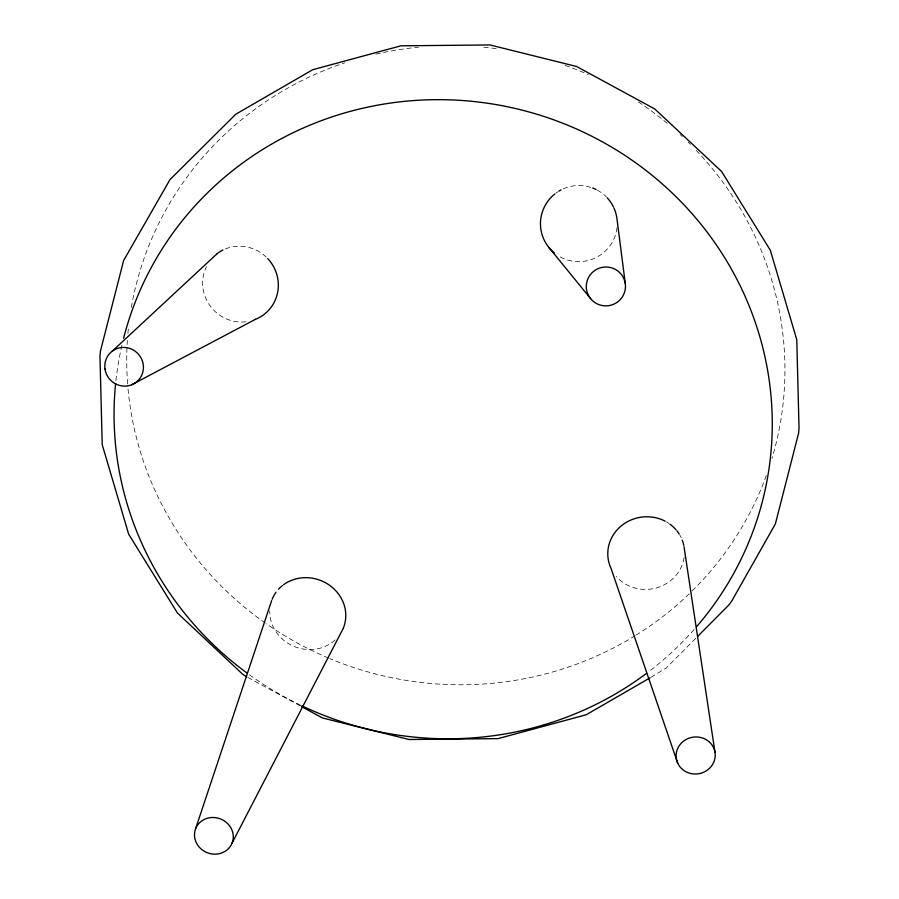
<?xml version="1.0" encoding="UTF-8"?>
<svg xmlns="http://www.w3.org/2000/svg" width="899" height="899" viewBox="0 0 899 899"><rect width="100%" height="100%" fill="white"/><g stroke="black" fill="none" stroke-linecap="round" stroke-linejoin="round"><path stroke-width="0.67" stroke-dasharray="4.5 3.37" d="M695.669 638.38L666.26 667.968L651.224 677.149M247.888 677.453L300.435 705.996M694.073 629.558A329.652 319.01 13.2 0 1 649.887 670.8M300.603 705.209A329.652 319.01 13.2 0 1 249.315 674.699M115.915 380.704A329.652 319.01 13.2 0 1 121.961 345.07M766.341 475.492A329.652 319.01 13.2 0 1 690.196 592.868M689.173 593.857A329.652 319.01 13.2 0 1 636.357 634.941M635.166 635.683A329.652 319.01 13.2 0 1 329.742 658.585M328.472 658.046A329.652 319.01 13.2 0 1 266.464 623.861M265.329 623.074A329.652 319.01 13.2 0 1 127.714 385.222M127.602 383.828A329.652 319.01 13.2 0 1 127.377 340.474M127.905 333.551A329.652 319.01 13.2 0 1 128.591 326.685M131.31 307.48A329.652 319.01 13.2 0 1 344.643 62.885M375.861 54.12A329.652 319.01 13.2 0 1 418.529 47.209M483.887 47.231A329.652 319.01 13.2 0 1 498.945 49.04M565.19 65.38A329.652 319.01 13.2 0 1 588.294 74.572M638.357 101.913A329.652 319.01 13.2 0 1 669.564 125.264M680.161 134.58A329.652 319.01 13.2 0 1 682.229 136.502M688.331 142.357A329.652 319.01 13.2 0 1 690.342 144.334M696.231 150.38A329.652 319.01 13.2 0 1 772.027 458.31M684.105 557.537A38.41 36.263 -9.8 0 1 656.326 587.924A38.41 36.263 -9.8 0 1 616.321 576.461M666.373 521.847A38.41 36.263 -9.8 0 1 668.732 523.319M679.936 535.276A38.41 36.263 -9.8 0 1 681.184 537.681M245.933 321.775A38.41 37.342 46.5 0 1 209.939 305.638A38.41 37.342 46.5 0 1 206.422 266.621M225.503 248.899A38.41 37.342 46.5 0 1 266.834 257.665M335.125 639.931A38.41 35.555 21.6 0 1 293.141 646.033A38.41 35.555 21.6 0 1 269.734 610.949M617.029 227.604A38.41 38.05 -10.8 0 1 558.257 255.777M555.762 193.263A38.41 38.05 -10.8 0 1 557.807 191.824M563.325 188.835A38.41 38.05 -10.8 0 1 591.542 187.621M597.284 190.127A38.41 38.05 -10.8 0 1 606.297 196.859"/><path stroke-width="1.35" d="M195.679 828.496L271.655 600.588M232.066 843.138A19.598 18.149 21.6 0 0 210.669 817.596A19.598 18.149 21.6 0 0 198.904 846.734A19.598 18.149 21.6 0 0 232.066 843.138L343.44 627.974M697.635 636.413L728.999 604.858L731.584 601.307L775.365 523.937L798.57 433.318L799.042 428.576L796.784 339.755L770.331 250.259L721.582 171.451L654.787 108.981L576.574 66.492L490 44.95L400.954 45.815L312.717 69.706L235.752 114.252L170.001 179.586L123.635 260.508L100.43 351.127L99.958 355.858L102.216 444.69L128.669 534.186L177.418 612.994L242.741 674.295L246.663 676.79M112.139 351.284L217.03 253.765M650.022 677.846L586.283 714.739L498.046 738.618L409 739.495L322.426 717.941L301.648 706.659M131.737 384.738L255.44 319.325M548.952 247.506L590.621 298.648M677.767 763.352L611.084 568.494A38.41 36.263 -9.8 0 1 620.411 526.623A38.41 36.263 -9.8 0 1 665.136 521.173M684.027 546.716L714.986 752.238A19.598 18.508 -9.8 0 1 688.645 772.915A19.598 18.508 -9.8 0 1 683.352 741.304A19.598 18.508 -9.8 0 1 714.986 752.238M625.255 283.421A19.598 19.418 -10.8 0 0 593.621 271.329A19.598 19.418 -10.8 0 0 598.779 304.57A19.598 19.418 -10.8 0 0 625.255 283.421L616.815 217.67A38.41 38.05 -10.8 0 0 614.006 208.141M123.612 338.271A329.652 319.01 13.2 0 1 591.07 135.873A329.652 319.01 13.2 0 1 696.849 626.378M646.606 673.284A329.652 319.01 13.2 0 1 301.85 705.805M247.056 673.059A329.652 319.01 13.2 0 1 115.623 383.446M669.867 524.106A38.41 36.263 -9.8 0 1 675.969 529.702M676.846 530.747A38.41 36.263 -9.8 0 1 679.228 534.107M682.251 540.175A38.41 36.263 -9.8 0 1 683.779 545.39M267.711 258.564A38.41 37.342 46.5 0 1 255.451 319.347M217.007 253.732A38.41 37.342 46.5 0 1 222.952 250.034M272.127 599.273A38.41 35.555 21.6 0 1 275.982 592.306M278.499 589.216A38.41 35.555 21.6 0 1 282.455 585.552M283.522 584.732A38.41 35.555 21.6 0 1 329.821 585.463A38.41 35.555 21.6 0 1 343.396 627.963M554.211 252.855A38.41 38.05 -10.8 0 1 554.773 194.027M558.875 191.15A38.41 38.05 -10.8 0 1 561.066 189.914M592.722 188.037A38.41 38.05 -10.8 0 1 596.161 189.543M607.162 197.769A38.41 38.05 -10.8 0 1 613.489 207.017M104.992 369.039A19.598 19.059 46.5 0 0 136.086 382.289A19.598 19.059 46.5 0 0 131.243 349.003A19.598 19.059 46.5 0 0 104.992 369.039"/></g></svg>
